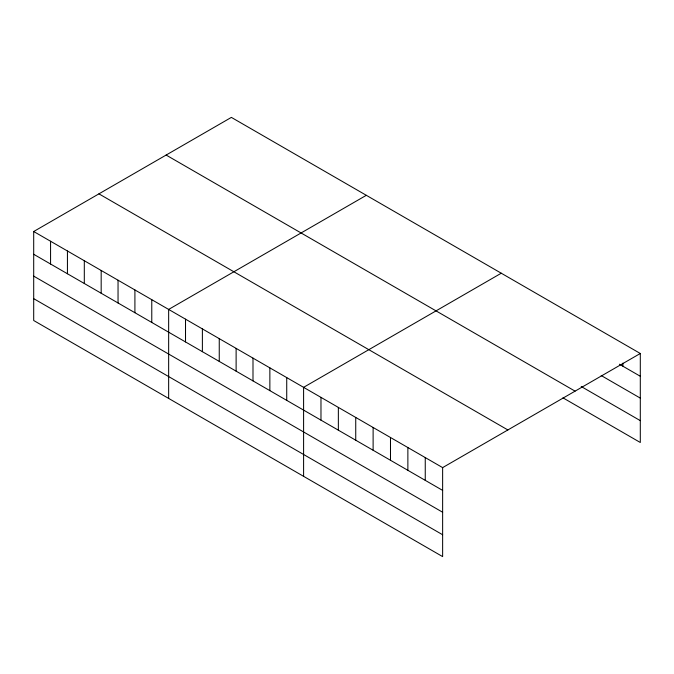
<?xml version="1.0" encoding="UTF-8"?>
<svg xmlns="http://www.w3.org/2000/svg" width="674" height="674" viewBox="0 0 674 674"><rect width="100%" height="100%" fill="white"/><g stroke="black" fill="none" stroke-linecap="round" stroke-linejoin="round"><path stroke-width="1.01" d="M33.7 231.511L442.633 467.613L442.633 556.606L33.7 320.512L33.7 231.511L231.367 117.394L640.3 353.488L640.3 442.489L562.959 397.837M366.311 195.308L168.652 309.425L168.652 398.427M501.262 273.214L303.595 387.339L303.595 476.333M442.633 467.613L640.3 353.488M619.448 364.221L640.3 376.261M601.2 375.536L640.3 398.115M581.207 386.514L640.3 420.635M166.133 155.054L575.074 391.147M98.926 193.851L507.867 429.953M33.7 254.283L442.633 490.386M33.7 276.138L442.633 512.24M33.7 298.658L442.633 534.752M622.919 363.118L622.919 366.226M425.252 457.579L425.252 480.351M407.871 447.544L407.871 470.317M390.49 437.51L390.49 460.283M373.118 427.476L373.118 450.249M355.737 417.442L355.737 440.215M338.356 407.408L338.356 430.181M320.976 397.374L320.976 420.146M286.728 377.6L286.728 400.373M269.861 367.861L269.861 390.634M252.994 358.121L252.994 380.894M236.119 348.382L236.119 371.155M219.252 338.643L219.252 361.416M202.385 328.904L202.385 351.676M185.518 319.164L185.518 341.937M151.776 299.686L151.776 322.458M134.91 289.946L134.91 312.719M118.043 280.207L118.043 302.98M101.176 270.468L101.176 293.241M84.309 260.728L84.309 283.501M67.434 250.989L67.434 273.762M50.567 241.25L50.567 264.023"/></g></svg>
